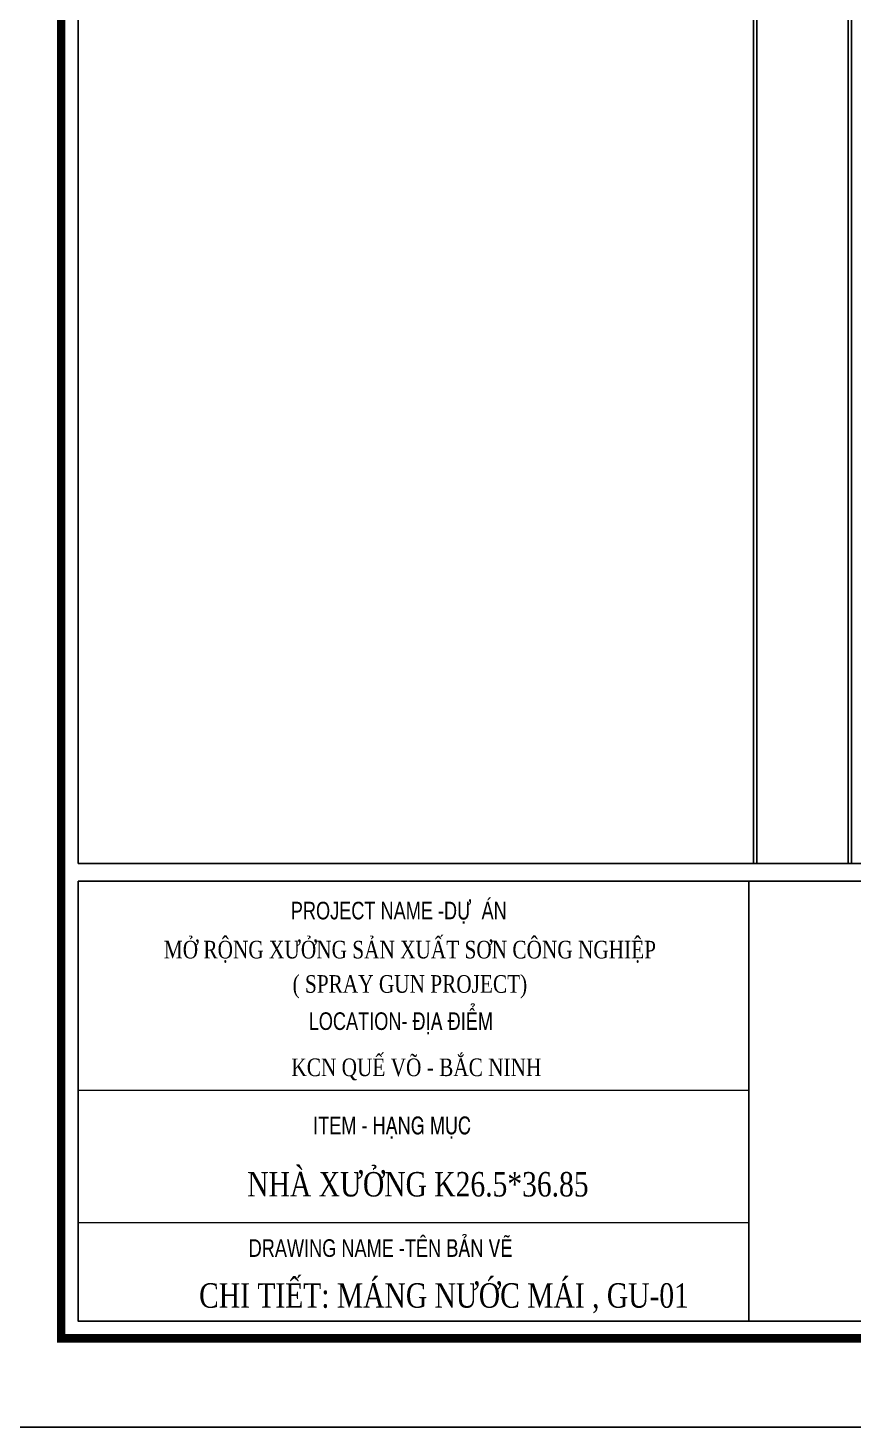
# Model space of a CAD drawing. Header units: inches. Extents: x 315041 to 662841, y -45540 to -35018.
# Drawn here: x 333180.6 to 333265, y -36581.1 to -36438.1 of the extents above; entities that cross this region are included whole.
import ezdxf
from ezdxf.enums import TextEntityAlignment as Align

# ---------------------------------------------------------------- set-up
doc = ezdxf.new("R2010")
doc.units = ezdxf.units.IN
doc.header["$MEASUREMENT"] = 0
for name, color, linetype in [('2', 2, 'Continuous'), ('3', 3, 'Continuous'), ('7', 7, 'Continuous'), ('BAO KHUNG', 31, 'Continuous')]:
    doc.layers.add(name, color=color, linetype=linetype)
doc.layers.add('Cover text', color=7, linetype='Continuous', true_color=0x52370f)
doc.layers.add('S-Hatch', color=8, linetype='Continuous', lineweight=9)
doc.styles.add('ST3', font='times.ttf', dxfattribs={"width": 0.8})
doc.styles.get("Standard").update_dxf_attribs({"font": 'VHARIALN.TTF'})

# ---------------------------------------------------------------- blocks, each defined once
blk = doc.blocks.new('A$C75D82031')
at = {"layer": '2', "color": 157, "linetype": 'Continuous'}
blk.add_lwpolyline([(0, 420), (594, 420), (594, 0), (0, 0)], close=True, dxfattribs=at)
at = {"layer": '7', "color": 147, "linetype": 'Continuous'}
blk.add_lwpolyline([(12.33, 57.61), (581.67, 57.61), (581.67, 409.19), (12.33, 409.19)], close=True, dxfattribs=at)
at = {"layer": 'BAO KHUNG', "color": 167, "linetype": 'Continuous', "const_width": 0.871}
blk.add_lwpolyline([(10.59, 9.07), (583.41, 9.07), (583.41, 410.93), (10.59, 410.93)], close=True, dxfattribs=at)
at = {"layer": 'BAO KHUNG', "color": 7}
for points in [[(12.33, 55.81), (80.92, 55.81), (80.92, 10.81), (12.33, 10.81)], [(80.92, 55.81), (144.95, 55.81), (144.95, 10.81), (80.92, 10.81)]]:
    blk.add_lwpolyline(points, close=True, dxfattribs=at)
at = {"layer": 'S-Hatch'}
for p, q in [((12.33, 34.43), (80.92, 34.43)), ((80.92, 20.88), (12.33, 20.88))]:
    blk.add_line(p, q, dxfattribs=at)
at = {"layer": 'BAO KHUNG', "color": 7, "linetype": 'Continuous', "width": 0.9}
for s, p in [('PROJECT NAME -Dù  ÁN ', (45.37, 51.89)), ('LOCATION- §ÞA §IÓM', (45.32, 40.59))]:
    blk.add_text(s, height=1.8, dxfattribs=at).set_placement(p, align=Align.CENTER)
for s, p in [('ITEM - H¹NG MôC', (36.35, 29.93)), ('DRAWING NAME -T£N B¶N VÏ', (29.76, 17.39))]:
    blk.add_text(s, height=1.8, dxfattribs=at).set_placement(p)
at = {"layer": 'Cover text', "linetype": 'Continuous', "style": 'ST3', "width": 0.8}
for s, p in [('MỞ RỘNG XƯỞNG SẢN XUẤT SƠN CÔNG NGHIỆP', (46.25, 47.9)), ('( SPRAY GUN PROJECT)', (46.25, 44.39)), (' KCN QUẾ VÕ - BẮC NINH', (46.64, 35.87))]:
    blk.add_text(s, height=1.8, dxfattribs=at).set_placement(p, align=Align.CENTER)

msp = doc.modelspace()

# ---------------------------------------------------------------- linework, layer by layer
at = {"layer": '3'}
for points in [[(333254.8431, -36523.5197), (333254.8431, -36171.9399)], [(333255.1765, -36523.5197), (333255.1765, -36171.9399)], [(333264.5095, -36222.6983), (333264.5095, -36523.5197)], [(333264.8428, -36222.6983), (333264.8428, -36523.5197)]]:
    msp.add_lwpolyline(points, dxfattribs=at)

# ---------------------------------------------------------------- block references
at = {"color": 1}
msp.add_blockref('A$C75D82031', (333173.4423, -36581.1298), dxfattribs=at)

# ---------------------------------------------------------------- texts
at = {"color": 3, "linetype": 'Continuous', "style": 'ST3', "width": 0.8}
for s, p in [('NHÀ XƯỞNG K26.5*36.85', (333203.0634, -36557.5638)), ('CHI TIẾT: MÁNG NƯỚC MÁI , GU-01', (333198.1334, -36568.9325))]:
    msp.add_text(s, height=2.5, dxfattribs=at).set_placement(p)

doc.saveas('drawing.dxf')
